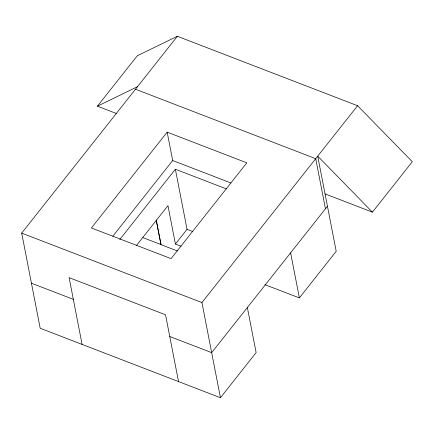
<?xml version="1.0" encoding="UTF-8"?>
<svg xmlns="http://www.w3.org/2000/svg" width="434" height="434" viewBox="0 0 434 434"><rect width="100%" height="100%" fill="white"/><g stroke="black" fill="none" stroke-linecap="round" stroke-linejoin="round"><path stroke-width="0.65" d="M116.383 113.486L97.433 106.184L137.307 55.753L177.349 36.277L357.589 105.733L412.3 161.725L372.426 212.15L325.05 193.895M247.364 307.516L256.125 352.592L220.439 397.723L40.194 328.267L21.7 233.118L177.349 36.277M167.171 132.142L91.406 227.958L171.05 258.648L246.81 162.831L167.171 132.142L172.689 160.52L112.829 236.221M119.779 239.535L175.369 169.233L226.461 188.92M136.504 245.422L167.958 205.64L175.423 244.038L181.097 246.224M175.423 244.038L187.049 229.326L175.369 169.233M220.439 397.723L201.94 302.574L357.589 105.733M327.448 206.242L211.678 352.652L169.759 336.496M264.924 284.688L299.373 297.898L336.209 251.313L317.715 156.159L372.426 212.15M97.433 106.184L137.47 86.708M142.873 237.626L161.03 244.586L156.262 220.06M135.479 89.225L315.719 158.681L325.457 208.759M172.689 160.52L230.839 182.931M187.049 229.326L192.729 231.517M177.365 250.96L160.981 244.651L156.213 220.125M21.7 233.118L201.94 302.574M31.432 283.196L73.33 299.341M290.612 252.827L299.373 297.898M178.52 381.573L165.544 314.796L69.115 277.641L82.091 344.412"/></g></svg>
